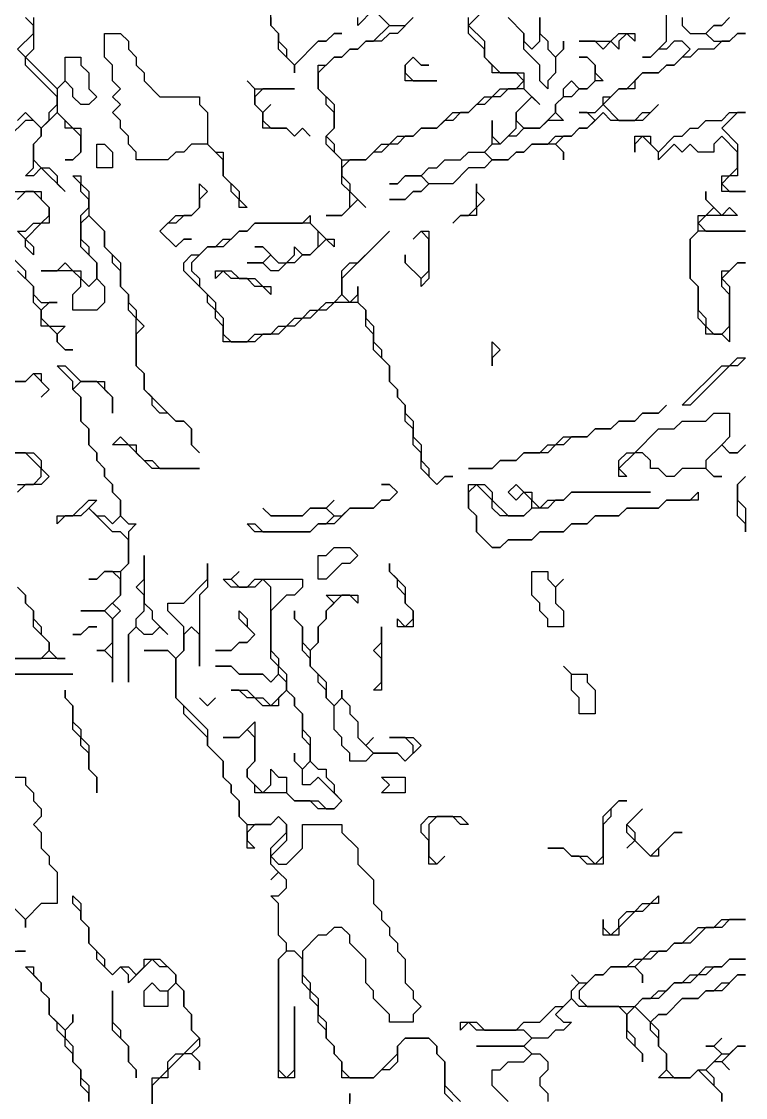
# Model space of a CAD drawing. Header units: metres. Extents: x 0 to 96.9, y 0 to 54.3.
# Drawn here: x 87.75 to 96.9, y 21.15 to 34.75 of the extents above; entities that cross this region are included whole.
import ezdxf

# ---------------------------------------------------------------- set-up
doc = ezdxf.new("R2010")
doc.units = ezdxf.units.M

msp = doc.modelspace()

# ---------------------------------------------------------------- linework, layer by layer
for points in [[(90.9, 34.8), (90.9, 34.7), (91, 34.6), (91, 34.5), (91.1, 34.4), (91.1, 34.3), (91.2, 34.2), (91.5, 34.5), (91.6, 34.5), (91.7, 34.6), (91.8, 34.6), (91.7, 34.6), (91.6, 34.5), (91.5, 34.5), (91.2, 34.2), (91.2, 34.1), (91.2, 34.2), (91, 34.4), (91, 34.6), (90.9, 34.7), (90.9, 34.9)], [(96.7, 34.8), (96.6, 34.7), (96.5, 34.7), (96.4, 34.6), (96.5, 34.5), (96.7, 34.5), (96.8, 34.6), (96.9, 34.6), (96.8, 34.6), (96.7, 34.5), (96.6, 34.5), (96.5, 34.4), (96.3, 34.4), (96.2, 34.3), (96.1, 34.3), (96, 34.2), (95.9, 34.2), (95.8, 34.1), (95.6, 34.1), (95.5, 34), (95.5, 33.9), (95.3, 33.9), (95.1, 33.7), (95.3, 33.5), (95.5, 33.5), (95.6, 33.6), (95.7, 33.6), (95.8, 33.7), (95.6, 33.5), (95.2, 33.5), (95.1, 33.6), (94.9, 33.4), (94.8, 33.4), (94.7, 33.3), (94.6, 33.3), (94.5, 33.2), (94.6, 33.1), (94.6, 33), (94.6, 33.1), (94.5, 33.2), (94.2, 33.2), (94.1, 33.1), (94, 33.1), (93.9, 33), (93.7, 33), (93.6, 32.9), (93.4, 32.9), (93.2, 32.7), (92.9, 32.7), (92.8, 32.6), (92.7, 32.6), (92.6, 32.5), (92.4, 32.5), (92.6, 32.5), (92.7, 32.6), (92.8, 32.6), (92.9, 32.7), (92.8, 32.8), (92.6, 32.8), (92.5, 32.7), (92.4, 32.7), (92.5, 32.7), (92.6, 32.8), (92.8, 32.8), (92.9, 32.9), (93, 32.9), (93.1, 33), (93.3, 33), (93.4, 33.1), (93.6, 33.1), (93.7, 33.2), (93.7, 33.5), (93.7, 33.3), (93.8, 33.2), (94, 33.4), (94, 33.6), (94.2, 33.8), (94.1, 33.9), (93.9, 33.9), (93.8, 33.8), (93.7, 33.8), (93.6, 33.7), (93.5, 33.7), (93.4, 33.6), (93.3, 33.6), (93.2, 33.5), (93.1, 33.5), (93, 33.4), (92.8, 33.4), (92.7, 33.3), (92.6, 33.3), (92.5, 33.2), (92.4, 33.2), (92.3, 33.1), (92.2, 33.1), (92.1, 33), (91.9, 33), (91.8, 32.9), (91.8, 32.8), (91.9, 32.7), (91.9, 32.6), (92.1, 32.4), (92, 32.5), (91.8, 32.3), (91.6, 32.3), (91.8, 32.3), (91.9, 32.4), (91.9, 32.6), (91.8, 32.7), (91.8, 33), (91.6, 33.2), (91.6, 33.3), (91.7, 33.4), (91.7, 33.6), (91.6, 33.7), (91.6, 33.8), (91.5, 33.9), (91.5, 34.2), (91.6, 34.2), (91.7, 34.3), (91.8, 34.3), (91.9, 34.4), (92, 34.4), (92.1, 34.5), (92.2, 34.5), (92.4, 34.7), (92.2, 34.9), (92, 34.7), (92, 34.8)], [(93.6, 34.9), (93.4, 34.7), (93.6, 34.5), (93.6, 34.3), (93.8, 34.1), (94.1, 34.1), (94.1, 33.9), (94.3, 33.7), (94.2, 33.8), (94, 33.6), (94, 33.5), (94.1, 33.4), (94.3, 33.4), (94.5, 33.6), (94.5, 33.7), (94.6, 33.8), (94.6, 33.9), (94.7, 34), (94.8, 33.9), (94.9, 33.9), (95, 34), (95, 34.2), (94.9, 34.3), (94.8, 34.3), (94.9, 34.3), (95, 34.2), (95, 34.1), (95.1, 34), (95, 34), (94.9, 33.9), (94.8, 33.9), (94.7, 33.8), (94.6, 33.8), (94.5, 33.7), (94.5, 33.6), (94.6, 33.5), (94.4, 33.5), (94.3, 33.4), (94.1, 33.4), (94, 33.3), (93.9, 33.3), (93.8, 33.2), (93.7, 33.2), (93.6, 33.1), (93.7, 33), (93.9, 33), (94, 33.1), (94.1, 33.1), (94.2, 33.2), (94.4, 33.2), (94.5, 33.3), (94.7, 33.3), (94.8, 33.4), (94.9, 33.4), (95, 33.5), (94.9, 33.6), (94.8, 33.6), (95, 33.6), (95.1, 33.7), (95.1, 33.8), (95.2, 33.8), (95.3, 33.9), (95.4, 33.9), (95.6, 34.1), (95.8, 34.1), (95.9, 34.2), (96, 34.2), (96.2, 34.4), (96.1, 34.5), (96, 34.5), (95.9, 34.4), (95.8, 34.4), (95.7, 34.3), (95.6, 34.3), (95.7, 34.3), (95.9, 34.5), (95.9, 34.9)], [(87.9, 34.8), (87.9, 34.4), (87.8, 34.3), (88.2, 33.9), (88.3, 34), (88.3, 34.3), (88.5, 34.3), (88.5, 34.2), (88.6, 34.1), (88.6, 33.9), (88.7, 33.8), (88.6, 33.7), (88.5, 33.7), (88.4, 33.8), (88.4, 33.9), (88.3, 34), (88.2, 33.9), (88.2, 33.6), (88.4, 33.4), (88.5, 33.4), (88.5, 33.1), (88.4, 33), (88.3, 33), (88.4, 33), (88.5, 33.1), (88.5, 33.3), (88.4, 33.4), (88.3, 33.4), (88.3, 33.5), (88.2, 33.6), (88, 33.4), (88, 33.3), (87.9, 33.2), (87.9, 33), (88, 32.9), (88.1, 32.9), (88.2, 32.8), (88.2, 32.7), (88.3, 32.6), (88, 32.9), (87.9, 32.8), (87.8, 32.8), (87.9, 32.9), (87.9, 33.2), (88, 33.3), (88, 33.4), (87.9, 33.5), (87.8, 33.5), (87.6, 33.3)], [(87.7, 33.5), (87.8, 33.6), (88, 33.4), (88.1, 33.5), (88.1, 33.6), (88.2, 33.7), (88.2, 33.8), (87.8, 34.2), (87.8, 34.3), (87.7, 34.4), (87.9, 34.6), (87.9, 34.7), (87.8, 34.8)], [(92.7, 34.8), (92.5, 34.6), (92.4, 34.6), (92.3, 34.5), (92.1, 34.5), (92, 34.4), (91.9, 34.4), (91.8, 34.3), (91.7, 34.3), (91.5, 34.1), (91.5, 33.9), (91.7, 33.7), (91.7, 33.4), (91.6, 33.3), (91.7, 33.2), (91.7, 33.1), (91.8, 33), (92.1, 33), (92.3, 33.2), (92.4, 33.2), (92.5, 33.3), (92.7, 33.3), (92.8, 33.4), (93, 33.4), (93.2, 33.6), (93.4, 33.6), (93.6, 33.8), (93.7, 33.8), (93.8, 33.9), (94, 33.9), (94.1, 34), (94, 34.1), (93.7, 34.1), (93.7, 34.2), (93.6, 34.3), (93.6, 34.4), (93.4, 34.6), (93.4, 34.8)], [(92.3, 34.8), (92.4, 34.7), (92.6, 34.7), (92.7, 34.8)], [(93.9, 34.8), (94.1, 34.6), (94.1, 34.5), (94.2, 34.4), (94.3, 34.5), (94.3, 34.8)], [(94.3, 34.8), (94.3, 34.6), (94.4, 34.5), (94.4, 34.4), (94.5, 34.3), (94.6, 34.4), (94.6, 34.5), (94.6, 34.4), (94.5, 34.3), (94.5, 34.1), (94.4, 34), (94.4, 33.9), (94.3, 34), (94.3, 34.2), (94.1, 34.4), (94.1, 34.6), (93.9, 34.8)], [(96.1, 34.8), (96.1, 34.7), (96.2, 34.6), (96.4, 34.6), (96.5, 34.7), (96.6, 34.7), (96.7, 34.8)], [(87.6, 32.6), (88, 32.6), (88, 32.5), (88.1, 32.4), (88.1, 32.2), (88, 32.2), (87.8, 32), (87.9, 31.9), (87.9, 31.8), (87.8, 31.9), (87.8, 32), (87.7, 32.1)], [(87.7, 32.1), (87.8, 32.1), (87.9, 32.2), (88, 32.2), (88.1, 32.3), (88.1, 32.4), (87.9, 32.6), (87.8, 32.6), (87.7, 32.5)], [(87.6, 31.8), (87.8, 31.6), (87.8, 31.5), (87.9, 31.4), (87.9, 31.3), (88, 31.2), (88.2, 31.2), (88.1, 31.2), (88, 31.1), (88, 31), (88.1, 30.9), (88.3, 30.9), (88.2, 30.8), (88.2, 30.7), (88.3, 30.6), (88.4, 30.6), (88.3, 30.6), (88.2, 30.7), (88.2, 30.8), (88.1, 30.9), (88, 30.9), (88, 31.1), (87.9, 31.2), (87.9, 31.4), (87.7, 31.6)], [(87.6, 30.2), (87.8, 30.2), (87.9, 30.3), (88, 30.3), (88, 30.2), (88.1, 30.1), (88, 30), (88.1, 30.1), (87.9, 30.3), (87.8, 30.2), (87.6, 30.2)], [(87.7, 28.9), (87.9, 28.9), (88, 29), (88, 29.1), (87.8, 29.3), (87.4, 29.3)], [(87.5, 29.3), (87.9, 29.3), (88, 29.2), (88, 29.1), (88.1, 29), (88, 28.9), (87.8, 28.9), (87.7, 28.8)], [(93.2, 21.1), (93.1, 21.2), (93.1, 21.6), (93, 21.7), (93, 21.8), (92.9, 21.9), (92.6, 21.9), (92.5, 21.8), (92.5, 21.6), (92.4, 21.5), (92.3, 21.5), (92.2, 21.4), (91.8, 21.4), (91.8, 21.6), (91.7, 21.7), (91.7, 21.8), (91.6, 21.9), (91.6, 22), (91.5, 22.1), (91.5, 22.3), (91.4, 22.4), (91.4, 22.5), (91.3, 22.6), (91.3, 22.9), (91.2, 23), (91.1, 23), (91, 22.9), (91, 21.5), (91.1, 21.4), (91.2, 21.5), (91.2, 22.3), (91.2, 21.4), (91, 21.4), (91, 22.9), (91.1, 23), (91.1, 23.1), (91, 23.2), (91, 23.6), (90.9, 23.7), (91, 23.7), (91.1, 23.8), (91.1, 23.9), (91, 24), (90.9, 23.9), (91, 24), (90.9, 24.1), (90.9, 24.3), (91.1, 24.5), (91.1, 24.6), (91, 24.7), (90.9, 24.6), (90.7, 24.6), (90.6, 24.5), (90.6, 24.4), (90.7, 24.3), (90.6, 24.3), (90.6, 24.6), (90.5, 24.7), (90.5, 24.9), (90.4, 25), (90.4, 25.1), (90.3, 25.2), (90.3, 25.4), (90.1, 25.6), (90.1, 25.7), (89.8, 26), (89.8, 26.1), (89.7, 26.2), (89.7, 26.7), (89.6, 26.8), (89.3, 26.8), (89.6, 26.8), (89.7, 26.7), (89.8, 26.8), (89.8, 27.1), (89.6, 27.3), (89.6, 27.4), (89.8, 27.4), (90.1, 27.7), (90.1, 27.9), (90.1, 27.6), (90, 27.5), (90, 26.6), (90, 27), (89.9, 27.1), (89.8, 27), (89.8, 26.8), (89.7, 26.7), (89.7, 26.2), (90.1, 25.8), (90.1, 25.6), (90.3, 25.4), (90.3, 25.2), (90.4, 25.1), (90.4, 25), (90.5, 24.9), (90.5, 24.7), (90.6, 24.6), (90.9, 24.6), (91, 24.7), (91.1, 24.6), (91.1, 24.4), (90.9, 24.2), (91, 24.1), (91.1, 24.1), (91.3, 24.3), (91.3, 24.6), (91.8, 24.6), (91.8, 24.5), (92, 24.3), (92, 24.1), (92.2, 23.9), (92.2, 23.6), (92.3, 23.5), (92.3, 23.4), (92.4, 23.3), (92.4, 23.2), (92.5, 23.1), (92.5, 23), (92.6, 22.9), (92.6, 22.6), (92.7, 22.5), (92.7, 22.4), (92.8, 22.3), (92.7, 22.2), (92.7, 22.1), (92.4, 22.1), (92.4, 22.2), (92.2, 22.4), (92.2, 22.5), (92.1, 22.6), (92.1, 22.9), (91.9, 23.1), (91.9, 23.2), (91.8, 23.3), (91.7, 23.3), (91.6, 23.2), (91.5, 23.2), (91.3, 23), (91.3, 22.7), (91.4, 22.6), (91.4, 22.5), (91.5, 22.4), (91.5, 22.2), (91.6, 22.1), (91.6, 21.9), (91.7, 21.8), (91.7, 21.7), (91.8, 21.6), (91.8, 21.5), (91.9, 21.4), (92.2, 21.4), (92.5, 21.7), (92.5, 21.8), (92.6, 21.9), (92.9, 21.9), (93, 21.8), (93, 21.7), (93.1, 21.6), (93.1, 21.3), (93.3, 21.1)], [(87.3, 26.7), (88, 26.7), (88.1, 26.8), (88.1, 26.9), (87.9, 27.1), (87.9, 27.3), (87.8, 27.4), (87.8, 27.5), (87.7, 27.6), (87.8, 27.5), (87.8, 27.4), (87.9, 27.3), (87.9, 27.2), (88, 27.1), (88, 27), (88.1, 26.9), (88.1, 26.8), (88.2, 26.7), (88.3, 26.7), (87.3, 26.7)], [(87.4, 26.5), (88.4, 26.5), (87.4, 26.5)], [(87.5, 25.2), (87.8, 25.2), (87.8, 25.1), (87.9, 25), (87.9, 24.9), (88, 24.8), (88, 24.7), (87.9, 24.6), (88, 24.5), (88, 24.3), (88.1, 24.2), (88.1, 24.1), (88.2, 24), (88.2, 23.6), (88, 23.6), (87.8, 23.4), (87.8, 23.3), (87.8, 23.4), (87.5, 23.7)], [(89.4, 20.9), (89.4, 21.4), (89.5, 21.4), (89.6, 21.5), (89.6, 21.6), (89.7, 21.7), (89.8, 21.7), (90, 21.9), (89.9, 22), (89.9, 22.2), (89.8, 22.3), (89.8, 22.5), (89.7, 22.6), (89.6, 22.5), (89.6, 22.3), (89.3, 22.3), (89.3, 22.5), (89.4, 22.6), (89.5, 22.5), (89.6, 22.5), (89.7, 22.6), (89.7, 22.7), (89.6, 22.8), (89.5, 22.8), (89.4, 22.9), (89.1, 22.6), (89.1, 22.7), (89, 22.8), (88.9, 22.7), (88.7, 22.9), (88.7, 23), (88.6, 23.1), (88.6, 23.3), (88.5, 23.4), (88.5, 23.5), (88.4, 23.6), (88.4, 23.7), (88.5, 23.6), (88.5, 23.4), (88.6, 23.3), (88.6, 23.1), (88.8, 22.9), (88.8, 22.8), (88.9, 22.7), (89, 22.8), (89.1, 22.8), (89.2, 22.7), (89.3, 22.8), (89.3, 22.9), (89.5, 22.9), (89.7, 22.7), (89.7, 22.6), (89.8, 22.5), (89.8, 22.3), (89.9, 22.2), (89.9, 22), (90, 21.9), (90, 21.8), (89.9, 21.7), (90, 21.6), (90, 21.5), (90, 21.6), (89.9, 21.7), (89.8, 21.7), (89.6, 21.5), (89.6, 21.4), (89.5, 21.4), (89.4, 21.3), (89.4, 21)], [(93.9, 21.1), (93.7, 21.3), (93.7, 21.5), (93.8, 21.5), (93.9, 21.6), (94.1, 21.6), (94.2, 21.7), (94.1, 21.8), (93.5, 21.8), (94.1, 21.8), (94.2, 21.9), (94.1, 22), (93.5, 22), (93.4, 22.1), (93.3, 22), (93.3, 22.1), (93.5, 22.1), (93.6, 22), (94, 22), (94.1, 22.1), (94.3, 22.1), (94.5, 22.3), (94.6, 22.3), (94.7, 22.4), (94.7, 22.5), (94.8, 22.6), (94.7, 22.7), (94.8, 22.6), (94.9, 22.6), (95, 22.7), (95.1, 22.7), (95.2, 22.8), (95.4, 22.8), (95.5, 22.9), (95.6, 22.9), (95.7, 23), (95.9, 23), (96, 23.1), (96.1, 23.1), (96.3, 23.3), (96.5, 23.3), (96.6, 23.4), (96.9, 23.4), (96.7, 23.4), (96.6, 23.3), (96.4, 23.3), (96.2, 23.1), (96, 23.1), (95.9, 23), (95.8, 23), (95.7, 22.9), (95.6, 22.9), (95.5, 22.8), (95.6, 22.7), (95.6, 22.6), (95.6, 22.7), (95.5, 22.8), (95.2, 22.8), (95.1, 22.7), (95, 22.7), (94.8, 22.5), (94.8, 22.4), (94.9, 22.3), (95.5, 22.3), (95.6, 22.4), (95.7, 22.4), (95.8, 22.5), (95.9, 22.5), (96, 22.6), (96.1, 22.6), (96.2, 22.7), (96.3, 22.7), (96.4, 22.8), (96.6, 22.8), (96.7, 22.9), (96.9, 22.9), (96.7, 22.9), (96.6, 22.8), (96.5, 22.8), (96.4, 22.7), (96.3, 22.7), (96.2, 22.6), (96, 22.6), (95.8, 22.4), (95.6, 22.4), (95.5, 22.3), (95.7, 22.1), (95.8, 22.2), (95.9, 22.2), (96.1, 22.4), (96.3, 22.4), (96.4, 22.5), (96.5, 22.5), (96.6, 22.6), (96.7, 22.6), (96.8, 22.7), (96.9, 22.7), (96.8, 22.7), (96.6, 22.5), (96.4, 22.5), (96.3, 22.4), (96.1, 22.4), (95.9, 22.2), (95.8, 22.2), (95.7, 22.1), (95.8, 22), (95.8, 21.8), (95.9, 21.7), (95.9, 21.5), (96, 21.4), (96.2, 21.4), (96.3, 21.5), (96.4, 21.5), (96.6, 21.7), (96.5, 21.8), (96.4, 21.8), (96.5, 21.8), (96.6, 21.9), (96.5, 21.8), (96.6, 21.7), (96.7, 21.7), (96.8, 21.8), (96.9, 21.8), (96.8, 21.8), (96.6, 21.6), (96.7, 21.5), (96.6, 21.6), (96.5, 21.6), (96.4, 21.5), (96.5, 21.4), (96.5, 21.3), (96.6, 21.2), (96.6, 21.1)], [(87.6, 23), (87.8, 23), (87.7, 23)], [(88.6, 21.1), (88.6, 21.2), (88.5, 21.3), (88.5, 21.5), (88.4, 21.6), (88.4, 21.7), (88.3, 21.8), (88.3, 21.9), (88.2, 22), (88.2, 22.1), (88.1, 22.2), (88.1, 22.4), (88, 22.5), (88, 22.6), (87.8, 22.8), (87.9, 22.8), (87.9, 22.7), (88, 22.6), (88, 22.5), (88.1, 22.4), (88.1, 22.2), (88.3, 22), (88.4, 22.1), (88.4, 22.2), (88.4, 22.1), (88.3, 22), (88.3, 21.9), (88.4, 21.8), (88.4, 21.6), (88.5, 21.5), (88.5, 21.4), (88.6, 21.3), (88.6, 21.1)], [(96.6, 21.1), (96.6, 21.2), (96.3, 21.5), (96.2, 21.4), (95.8, 21.4), (95.9, 21.5), (95.9, 21.7), (95.8, 21.8), (95.8, 21.9), (95.7, 22), (95.7, 22.1), (95.5, 22.3), (95.4, 22.2), (95.4, 22), (95.5, 21.9), (95.5, 21.8), (95.6, 21.7), (95.6, 21.6), (95.6, 21.7), (95.4, 21.9), (95.4, 22.2), (95.3, 22.3), (94.8, 22.3), (94.7, 22.4), (94.5, 22.2), (94.6, 22.1), (94.7, 22.1), (94.6, 22), (94.5, 22), (94.4, 21.9), (94.2, 21.9), (94.1, 21.8), (94.2, 21.7), (94.3, 21.7), (94.4, 21.6), (94.4, 21.5), (94.3, 21.4), (94.3, 21.3), (94.4, 21.2), (94.4, 21.1)], [(91.9, 20.8), (91.9, 21.2), (91.9, 21.1)]]:
    msp.add_lwpolyline(points)
for points in [[(90.5, 32.4), (90.5, 32.5), (90.4, 32.6), (90.4, 32.7), (90.3, 32.8), (90.3, 33), (90.1, 33.2), (89.9, 33.2), (89.8, 33.1), (89.7, 33.1), (89.6, 33), (89.2, 33), (89.2, 33.1), (89.1, 33.2), (89.1, 33.3), (89, 33.4), (89, 33.5), (88.9, 33.6), (89, 33.7), (88.9, 33.8), (89, 33.9), (88.9, 34), (88.9, 34.2), (88.8, 34.3), (88.8, 34.6), (89, 34.6), (89.1, 34.5), (89.1, 34.4), (89.2, 34.3), (89.2, 34.2), (89.3, 34.1), (89.3, 34), (89.5, 33.8), (90, 33.8), (90, 33.7), (90.1, 33.6), (90.1, 33.2), (90.2, 33.1), (90.3, 33.1), (90.3, 32.8), (90.5, 32.6), (90.5, 32.5), (90.6, 32.4)], [(95.1, 34.4), (95, 34.5), (94.8, 34.5), (95.2, 34.5), (95.3, 34.6), (95.5, 34.6), (95.5, 34.5), (95.4, 34.6), (95.3, 34.5), (95.3, 34.4), (95.2, 34.5)], [(92.6, 34), (92.6, 34.2), (92.7, 34.3), (92.8, 34.2), (92.9, 34.2), (92.8, 34.2), (92.7, 34.3), (92.6, 34.2), (92.6, 34.1), (92.7, 34), (93, 34)], [(91.2, 33.3), (91.1, 33.4), (90.8, 33.4), (90.8, 33.6), (90.7, 33.7), (90.7, 33.9), (90.6, 34), (90.7, 33.9), (91.2, 33.9), (90.8, 33.9), (90.7, 33.8), (90.7, 33.7), (90.8, 33.6), (90.9, 33.7), (90.8, 33.6), (90.8, 33.5), (90.9, 33.4), (91.1, 33.4), (91.2, 33.3), (91.3, 33.4), (91.4, 33.3), (91.3, 33.4)], [(96.6, 32.6), (96.6, 32.8), (96.7, 32.8), (96.8, 32.9), (96.8, 33.1), (96.6, 33.3), (96.5, 33.2), (96.5, 33.1), (96.3, 33.1), (96.2, 33.2), (96.1, 33.1), (96, 33.2), (95.8, 33), (95.8, 33.1), (95.6, 33.3), (95.5, 33.2), (95.5, 33.1), (95.5, 33.3), (95.7, 33.3), (95.7, 33.2), (95.8, 33.1), (96, 33.3), (96.1, 33.3), (96.2, 33.4), (96.3, 33.4), (96.4, 33.5), (96.6, 33.5), (96.7, 33.6), (96.9, 33.6), (96.8, 33.6), (96.6, 33.4), (96.8, 33.2), (96.8, 32.8), (96.7, 32.8), (96.6, 32.7), (96.7, 32.6), (96.9, 32.6)], [(88.7, 32.9), (88.7, 33.2), (88.8, 33.2), (88.9, 33.1), (88.9, 32.9)], [(90, 29.3), (89.9, 29.4), (89.9, 29.6), (89.8, 29.7), (89.7, 29.7), (89.6, 29.8), (89.5, 29.8), (89.4, 29.9), (89.4, 30), (89.3, 30.1), (89.3, 30.3), (89.2, 30.4), (89.2, 31), (89.1, 31.1), (89.1, 31.3), (89, 31.4), (89, 31.6), (88.9, 31.7), (88.9, 31.8), (88.8, 31.9), (88.8, 32.1), (88.6, 32.3), (88.5, 32.2), (88.5, 32), (88.6, 31.9), (88.6, 31.8), (88.7, 31.7), (88.7, 31.5), (88.8, 31.4), (88.8, 31.2), (88.7, 31.1), (88.4, 31.1), (88.4, 31.3), (88.5, 31.4), (88.5, 31.5), (88.4, 31.6), (88, 31.6), (88.2, 31.6), (88.3, 31.7), (88.4, 31.6), (88.5, 31.6), (88.5, 31.5), (88.6, 31.4), (88.7, 31.5), (88.7, 31.7), (88.5, 31.9), (88.5, 32.3), (88.6, 32.4), (88.6, 32.5), (88.5, 32.6), (88.5, 32.7), (88.4, 32.8), (88.5, 32.8), (88.5, 32.7), (88.6, 32.6), (88.6, 32.3), (88.8, 32.1), (88.8, 31.9), (89, 31.7), (89, 31.4), (89.1, 31.3), (89.1, 31.2), (89.2, 31.1), (89.2, 31), (89.3, 30.9), (89.2, 30.8), (89.2, 30.4), (89.3, 30.3), (89.3, 30.1), (89.7, 29.7), (89.8, 29.7), (89.9, 29.6), (89.9, 29.4)], [(89.7, 31.9), (89.5, 32.1), (89.7, 32.3), (89.9, 32.3), (90, 32.4), (90, 32.7), (90.1, 32.6), (90, 32.5), (90, 32.4), (89.9, 32.3), (89.8, 32.3), (89.7, 32.2), (89.6, 32.2), (89.5, 32.1), (89.7, 31.9), (89.8, 32), (89.9, 32), (89.8, 32)], [(93.2, 32.2), (93.3, 32.3), (93.4, 32.3), (93.5, 32.4), (93.5, 32.7), (93.5, 32.6), (93.6, 32.5), (93.5, 32.4), (93.5, 32.3), (93.3, 32.3)], [(96.7, 30.7), (96.6, 30.8), (96.4, 30.8), (96.4, 30.9), (96.3, 31), (96.3, 31.4), (96.2, 31.5), (96.2, 32), (96.3, 32.1), (96.3, 32.3), (96.4, 32.3), (96.5, 32.4), (96.4, 32.5), (96.4, 32.6), (96.4, 32.5), (96.6, 32.3), (96.7, 32.4), (96.8, 32.3), (96.4, 32.3), (96.3, 32.2), (96.4, 32.1), (96.9, 32.1), (96.3, 32.1), (96.2, 32), (96.2, 31.5), (96.3, 31.4), (96.3, 31.1), (96.4, 31), (96.4, 30.9), (96.5, 30.8), (96.6, 30.8), (96.7, 30.9), (96.7, 31.3), (96.6, 31.4), (96.6, 31.6), (96.7, 31.6), (96.8, 31.7), (96.9, 31.7), (96.8, 31.7), (96.6, 31.5), (96.7, 31.4)], [(93, 28.9), (92.8, 29.1), (92.8, 29.3), (92.7, 29.4), (92.7, 29.6), (92.6, 29.7), (92.6, 29.9), (92.5, 30), (92.5, 30.1), (92.4, 30.2), (92.4, 30.4), (92.2, 30.6), (92.2, 30.8), (92.1, 30.9), (92.1, 31.1), (92, 31.2), (91.7, 31.2), (91.6, 31.1), (91.5, 31.1), (91.4, 31), (91.3, 31), (91.2, 30.9), (91.1, 30.9), (91, 30.8), (90.8, 30.8), (90.7, 30.7), (90.3, 30.7), (90.3, 30.9), (90.2, 31), (90.2, 31.1), (90.1, 31.2), (90.1, 31.3), (89.8, 31.6), (89.8, 31.7), (89.9, 31.8), (90, 31.8), (90.1, 31.9), (90.2, 31.9), (90.3, 32), (90.4, 32), (90.5, 32.1), (90.6, 32.1), (90.7, 32.2), (91.3, 32.2), (91.4, 32.3), (91.4, 32.2), (91.6, 32), (91.7, 32), (91.7, 31.9), (91.6, 32), (91.4, 31.8), (91.3, 31.8), (91.2, 31.7), (91.1, 31.7), (91, 31.6), (90.9, 31.6), (90.8, 31.7), (90.6, 31.7), (90.8, 31.7), (90.9, 31.8), (90.8, 31.9), (90.7, 31.9), (90.8, 31.9), (91, 31.7), (91.1, 31.7), (91.2, 31.8), (91.2, 31.9), (91.3, 31.8), (91.4, 31.8), (91.5, 31.9), (91.5, 32.1), (91.4, 32.2), (90.7, 32.2), (90.6, 32.1), (90.5, 32.1), (90.3, 31.9), (90.1, 31.9), (89.9, 31.7), (89.9, 31.6), (90, 31.5), (90, 31.4), (90.2, 31.2), (90.2, 31.1), (90.3, 31), (90.3, 30.8), (90.4, 30.7), (90.6, 30.7), (90.7, 30.8), (90.9, 30.8), (91, 30.9), (91.1, 30.9), (91.2, 31), (91.3, 31), (91.4, 31.1), (91.5, 31.1), (91.6, 31.2), (91.7, 31.2), (91.8, 31.3), (91.8, 31.6), (91.9, 31.7), (92, 31.7), (92.4, 32.1), (91.8, 31.5), (91.8, 31.3), (91.9, 31.2), (92, 31.3), (92, 31.4), (92, 31.2), (92.1, 31.1), (92.1, 31), (92.2, 30.9), (92.2, 30.7), (92.3, 30.6), (92.3, 30.5), (92.4, 30.4), (92.4, 30.2), (92.5, 30.1), (92.5, 30), (92.6, 29.9), (92.6, 29.8), (92.7, 29.7), (92.7, 29.5), (92.8, 29.4), (92.8, 29.2), (92.9, 29.1), (92.9, 29), (93, 28.9), (93.1, 29), (93.2, 29), (93.1, 29)], [(92.8, 31.4), (92.8, 31.5), (92.6, 31.7), (92.6, 31.8), (92.6, 31.7), (92.8, 31.5), (92.9, 31.6), (92.9, 32), (92.8, 32.1), (92.7, 32), (92.8, 32.1), (92.9, 32.1), (92.9, 31.5)], [(90.9, 31.3), (90.8, 31.4), (90.7, 31.4), (90.6, 31.5), (90.4, 31.5), (90.3, 31.6), (90.2, 31.5), (90.2, 31.6), (90.4, 31.6), (90.5, 31.5), (90.7, 31.5), (90.8, 31.4), (90.9, 31.4)], [(93.7, 30.4), (93.7, 30.7), (93.8, 30.6), (93.7, 30.5)], [(96.1, 29.9), (96.6, 30.4), (96.7, 30.4), (96.8, 30.5), (96.9, 30.5), (96.8, 30.4), (96.7, 30.4), (96.2, 29.9)], [(88.9, 26.4), (88.9, 26.7), (88.8, 26.8), (88.7, 26.8), (88.8, 26.8), (88.9, 26.9), (88.9, 27.2), (88.8, 27.3), (88.5, 27.3), (88.8, 27.3), (89, 27.5), (89, 27.7), (88.9, 27.8), (88.8, 27.8), (88.7, 27.7), (88.6, 27.7), (88.7, 27.7), (88.8, 27.8), (89, 27.8), (89.1, 27.9), (89.1, 28.2), (89, 28.3), (88.9, 28.3), (88.6, 28.6), (88.5, 28.5), (88.3, 28.5), (88.2, 28.4), (88.2, 28.5), (88.4, 28.5), (88.6, 28.7), (88.7, 28.7), (88.6, 28.6), (88.7, 28.5), (88.8, 28.5), (88.9, 28.4), (89, 28.5), (89, 28.7), (88.9, 28.8), (88.9, 28.9), (88.8, 29), (88.8, 29.1), (88.7, 29.2), (88.7, 29.3), (88.6, 29.4), (88.6, 29.6), (88.5, 29.7), (88.5, 30), (88.4, 30.1), (88.4, 30.2), (88.2, 30.4), (88.3, 30.4), (88.5, 30.2), (88.8, 30.2), (88.8, 30.1), (88.9, 30), (88.9, 29.8), (88.9, 30), (88.7, 30.2), (88.5, 30.2), (88.4, 30.1), (88.5, 30), (88.5, 29.7), (88.6, 29.6), (88.6, 29.4), (88.7, 29.3), (88.7, 29.2), (88.8, 29.1), (88.8, 29), (88.9, 28.9), (88.9, 28.8), (89, 28.7), (89, 28.5), (89.1, 28.4), (89.2, 28.4), (89.1, 28.3), (89.1, 27.9), (89, 27.8), (89, 27.5), (88.9, 27.4), (89, 27.3), (88.9, 27.2)], [(93.4, 29.1), (93.7, 29.1), (93.8, 29.2), (94, 29.2), (94.1, 29.3), (94.3, 29.3), (94.4, 29.4), (94.5, 29.4), (94.6, 29.5), (94.9, 29.5), (95, 29.6), (95.2, 29.6), (95.3, 29.7), (95.5, 29.7), (95.6, 29.8), (95.8, 29.8), (95.9, 29.9), (95.8, 29.8), (95.6, 29.8), (95.5, 29.7), (95.3, 29.7), (95.2, 29.6), (95, 29.6), (94.9, 29.5), (94.7, 29.5), (94.6, 29.4), (94.5, 29.4), (94.4, 29.3), (94.1, 29.3), (94, 29.2), (93.8, 29.2), (93.7, 29.1)], [(95.3, 29), (95.3, 29.2), (95.4, 29.3), (95.5, 29.3), (95.8, 29.6), (96, 29.6), (96.1, 29.7), (96.4, 29.7), (96.5, 29.8), (96.7, 29.8), (96.7, 29.5), (96.6, 29.4), (96.7, 29.3), (96.8, 29.3), (96.9, 29.4), (96.8, 29.3), (96.7, 29.3), (96.6, 29.4), (96.4, 29.2), (96.4, 29.1), (96.5, 29), (96.6, 29), (96.5, 29), (96.4, 29.1), (96.1, 29.1), (96, 29), (95.9, 29), (95.8, 29.1), (95.7, 29.1), (95.7, 29.2), (95.6, 29.3), (95.5, 29.3), (95.3, 29.1), (95.4, 29)], [(89.4, 29.1), (89.1, 29.4), (88.9, 29.4), (89, 29.5), (89.1, 29.4), (89.2, 29.4), (89.2, 29.3), (89.3, 29.2), (89.4, 29.2), (89.5, 29.1), (90, 29.1)], [(96.9, 28.3), (96.9, 28.4), (96.8, 28.5), (96.8, 28.9), (96.9, 29), (96.8, 28.9), (96.8, 28.7), (96.9, 28.6)], [(90.7, 28.3), (90.6, 28.4), (90.7, 28.4), (90.8, 28.3), (91.4, 28.3), (91.5, 28.4), (91.6, 28.4), (91.7, 28.5), (91.6, 28.6), (91.4, 28.6), (91.3, 28.5), (90.9, 28.5), (90.8, 28.6), (90.9, 28.5), (91.3, 28.5), (91.4, 28.6), (91.6, 28.6), (91.7, 28.7), (91.6, 28.6), (91.7, 28.5), (91.8, 28.5), (91.9, 28.6), (92.2, 28.6), (92.3, 28.7), (92.4, 28.7), (92.5, 28.8), (92.4, 28.9), (92.3, 28.9), (92.4, 28.9), (92.5, 28.8), (92.4, 28.7), (92.3, 28.7), (92.2, 28.6), (91.9, 28.6), (91.7, 28.4), (91.5, 28.4), (91.4, 28.3)], [(93.7, 28.1), (93.5, 28.3), (93.5, 28.5), (93.4, 28.6), (93.4, 28.9), (93.6, 28.9), (93.7, 28.8), (93.7, 28.7), (93.9, 28.5), (94.1, 28.5), (94.2, 28.6), (94.2, 28.7), (94.1, 28.8), (94, 28.7), (93.9, 28.8), (94, 28.9), (94.1, 28.8), (94.2, 28.8), (94.2, 28.7), (94.3, 28.6), (94.4, 28.7), (94.6, 28.7), (94.7, 28.8), (95.7, 28.8), (94.7, 28.8), (94.6, 28.7), (94.5, 28.7), (94.4, 28.6), (94.2, 28.6), (94.1, 28.5), (93.8, 28.5), (93.7, 28.6), (93.7, 28.7), (93.5, 28.9), (93.4, 28.8), (93.4, 28.6), (93.5, 28.5), (93.5, 28.3), (93.7, 28.1), (93.8, 28.1), (93.9, 28.2), (94.2, 28.2), (94.3, 28.3), (94.6, 28.3), (94.7, 28.4), (94.9, 28.4), (95, 28.5), (95.3, 28.5), (95.4, 28.6), (95.8, 28.6), (95.9, 28.7), (96.2, 28.7), (96.3, 28.8), (96.3, 28.7), (95.9, 28.7), (95.8, 28.6), (95.4, 28.6), (95.3, 28.5), (95, 28.5), (94.9, 28.4), (94.7, 28.4), (94.6, 28.3), (94.3, 28.3), (94.2, 28.2), (93.9, 28.2), (93.8, 28.1)], [(91.5, 27.7), (91.5, 28), (91.6, 28), (91.7, 28.1), (91.9, 28.1), (92, 28), (91.9, 27.9), (91.8, 27.9), (91.6, 27.7)], [(89.1, 26.4), (89.1, 27), (89.2, 27.1), (89.2, 27.2), (89.3, 27.3), (89.3, 27.5), (89.2, 27.6), (89.3, 27.7), (89.3, 28), (89.3, 27.4), (89.4, 27.3), (89.4, 27.2), (89.6, 27), (89.5, 27.1), (89.4, 27), (89.3, 27), (89.2, 27.1), (89.1, 27)], [(92.5, 27.1), (92.5, 27.2), (92.6, 27.1), (92.7, 27.2), (92.7, 27.3), (92.6, 27.4), (92.6, 27.5), (92.5, 27.6), (92.5, 27.7), (92.4, 27.8), (92.4, 27.9), (92.4, 27.8), (92.6, 27.6), (92.6, 27.4), (92.7, 27.3), (92.7, 27.1)], [(91.5, 24.8), (91.4, 24.9), (91.2, 24.9), (91.1, 25), (90.7, 25), (90.7, 25.1), (90.6, 25.2), (90.6, 25.3), (90.7, 25.4), (90.7, 25.7), (90.6, 25.8), (90.5, 25.7), (90.3, 25.7), (90.5, 25.7), (90.7, 25.9), (90.7, 25.4), (90.6, 25.3), (90.6, 25.2), (90.8, 25), (90.9, 25.1), (90.9, 25.3), (91, 25.2), (91.1, 25.2), (91.1, 25), (91.2, 24.9), (91.5, 24.9), (91.6, 24.8), (91.7, 24.8), (91.8, 24.9), (91.5, 25.2), (91.4, 25.1), (91.3, 25.1), (91.3, 25.3), (91.2, 25.4), (91.2, 25.5), (91.2, 25.4), (91.3, 25.3), (91.4, 25.4), (91.4, 25.6), (91.3, 25.7), (91.3, 26), (91.2, 26.1), (91.2, 26.2), (91.1, 26.3), (91, 26.2), (91, 26.1), (90.8, 26.1), (90.7, 26.2), (90.6, 26.2), (90.5, 26.3), (90.4, 26.3), (90.6, 26.3), (90.7, 26.2), (90.8, 26.2), (90.9, 26.1), (91.1, 26.3), (91.1, 26.4), (91, 26.5), (90.9, 26.4), (90.8, 26.5), (90.5, 26.5), (90.4, 26.6), (90.2, 26.6), (90.4, 26.6), (90.5, 26.5), (90.8, 26.5), (90.9, 26.4), (91, 26.5), (91, 26.6), (90.9, 26.7), (90.9, 27.6), (90.8, 27.7), (90.7, 27.6), (90.4, 27.6), (90.3, 27.7), (90.4, 27.7), (90.5, 27.8), (90.4, 27.7), (90.5, 27.6), (90.6, 27.6), (90.7, 27.7), (91.3, 27.7), (91.3, 27.6), (91.2, 27.5), (91.1, 27.5), (90.9, 27.3), (90.9, 26.8), (91, 26.7), (91, 26.6), (91.1, 26.5), (91.1, 26.3), (91.2, 26.2), (91.2, 26.1), (91.3, 26), (91.3, 25.8), (91.4, 25.7), (91.4, 25.4), (91.5, 25.3), (91.6, 25.3), (91.6, 25.2), (91.7, 25.1), (91.7, 25), (91.8, 24.9), (91.7, 24.8)], [(94.4, 27.1), (94.4, 27.2), (94.3, 27.3), (94.3, 27.4), (94.2, 27.5), (94.2, 27.8), (94.4, 27.8), (94.4, 27.7), (94.5, 27.6), (94.6, 27.7), (94.5, 27.6), (94.5, 27.4), (94.6, 27.3), (94.6, 27.1)], [(91.9, 25.4), (91.9, 25.5), (91.8, 25.6), (91.8, 25.7), (91.7, 25.8), (91.7, 26.1), (91.6, 26.2), (91.6, 26.3), (91.5, 26.4), (91.5, 26.5), (91.4, 26.6), (91.4, 26.7), (91.3, 26.8), (91.3, 27.1), (91.2, 27.2), (91.2, 27.3), (91.2, 27.2), (91.3, 27.1), (91.3, 26.9), (91.4, 26.8), (91.5, 26.9), (91.5, 27.1), (91.6, 27.2), (91.6, 27.3), (91.7, 27.4), (91.6, 27.5), (92, 27.5), (92, 27.4), (91.9, 27.5), (91.8, 27.5), (91.6, 27.3), (91.6, 27.2), (91.5, 27.1), (91.5, 26.9), (91.4, 26.8), (91.4, 26.6), (91.6, 26.4), (91.6, 26.2), (91.7, 26.1), (91.8, 26.2), (91.8, 26.3), (91.8, 26.2), (91.9, 26.1), (91.9, 26), (92, 25.9), (92, 25.7), (92.1, 25.6), (92.2, 25.7), (92.1, 25.6), (92.2, 25.5), (92.5, 25.5), (92.6, 25.4), (92.7, 25.5), (92.7, 25.6), (92.6, 25.7), (92.4, 25.7), (92.7, 25.7), (92.8, 25.6), (92.6, 25.4), (92.5, 25.5), (92.2, 25.5), (92.1, 25.4)], [(90.2, 26.8), (90.4, 26.8), (90.5, 26.9), (90.6, 26.9), (90.7, 27), (90.5, 27.2), (90.5, 27.3), (90.6, 27.2), (90.6, 27.1), (90.7, 27), (90.6, 26.9), (90.5, 26.9), (90.4, 26.8)], [(88.4, 27), (88.5, 27), (88.6, 27.1), (88.7, 27.1), (88.6, 27.1), (88.5, 27)], [(92.2, 26.3), (92.3, 26.4), (92.3, 26.7), (92.2, 26.8), (92.3, 26.9), (92.3, 27.1), (92.3, 26.3)], [(94.8, 26), (94.8, 26.2), (94.7, 26.3), (94.7, 26.5), (94.6, 26.6), (94.7, 26.5), (94.9, 26.5), (94.9, 26.4), (95, 26.3), (95, 26)], [(88.7, 25), (88.7, 25.2), (88.6, 25.3), (88.6, 25.5), (88.5, 25.6), (88.5, 25.7), (88.4, 25.8), (88.4, 26.1), (88.3, 26.2), (88.3, 26.3), (88.3, 26.2), (88.4, 26.1), (88.4, 25.9), (88.5, 25.8), (88.5, 25.7), (88.6, 25.6), (88.6, 25.3), (88.7, 25.2)], [(90.1, 26.1), (90, 26.2), (90.1, 26.1), (90.2, 26.2)], [(92.3, 25), (92.4, 25.1), (92.3, 25.2), (92.6, 25.2), (92.6, 25)], [(94.9, 24.1), (94.8, 24.2), (94.7, 24.2), (94.6, 24.3), (94.4, 24.3), (94.6, 24.3), (94.7, 24.2), (94.9, 24.2), (95, 24.1), (95.1, 24.2), (95.1, 24.7), (95.3, 24.9), (95.4, 24.9), (95.3, 24.9), (95.2, 24.8), (95.2, 24.7), (95.1, 24.6), (95.1, 24.1)], [(95.7, 24.2), (95.5, 24.4), (95.4, 24.3), (95.5, 24.4), (95.4, 24.5), (95.4, 24.6), (95.6, 24.8), (95.4, 24.6), (95.5, 24.5), (95.5, 24.4), (95.7, 24.2), (96, 24.5), (96.1, 24.5), (96, 24.5), (95.8, 24.3), (95.8, 24.2)], [(92.9, 24.1), (92.9, 24.4), (92.8, 24.5), (92.8, 24.6), (92.9, 24.7), (93.3, 24.7), (93.4, 24.6), (93.3, 24.6), (93.2, 24.7), (93, 24.7), (92.9, 24.6), (92.9, 24.2), (93, 24.1), (93.1, 24.2), (93, 24.1)], [(95.1, 23.2), (95.1, 23.4), (95.1, 23.3), (95.2, 23.2), (95.3, 23.3), (95.3, 23.4), (95.4, 23.5), (95.5, 23.5), (95.6, 23.6), (95.7, 23.6), (95.8, 23.7), (95.8, 23.6), (95.7, 23.6), (95.6, 23.5), (95.5, 23.5), (95.3, 23.3), (95.3, 23.2)], [(89.2, 21.4), (89.2, 21.5), (89.1, 21.6), (89.1, 21.8), (88.9, 22), (88.9, 22.5), (88.9, 22.1), (89, 22), (89, 21.9), (89.1, 21.8), (89.1, 21.6), (89.2, 21.5)]]:
    msp.add_lwpolyline(points, close=True)

doc.saveas('drawing.dxf')
